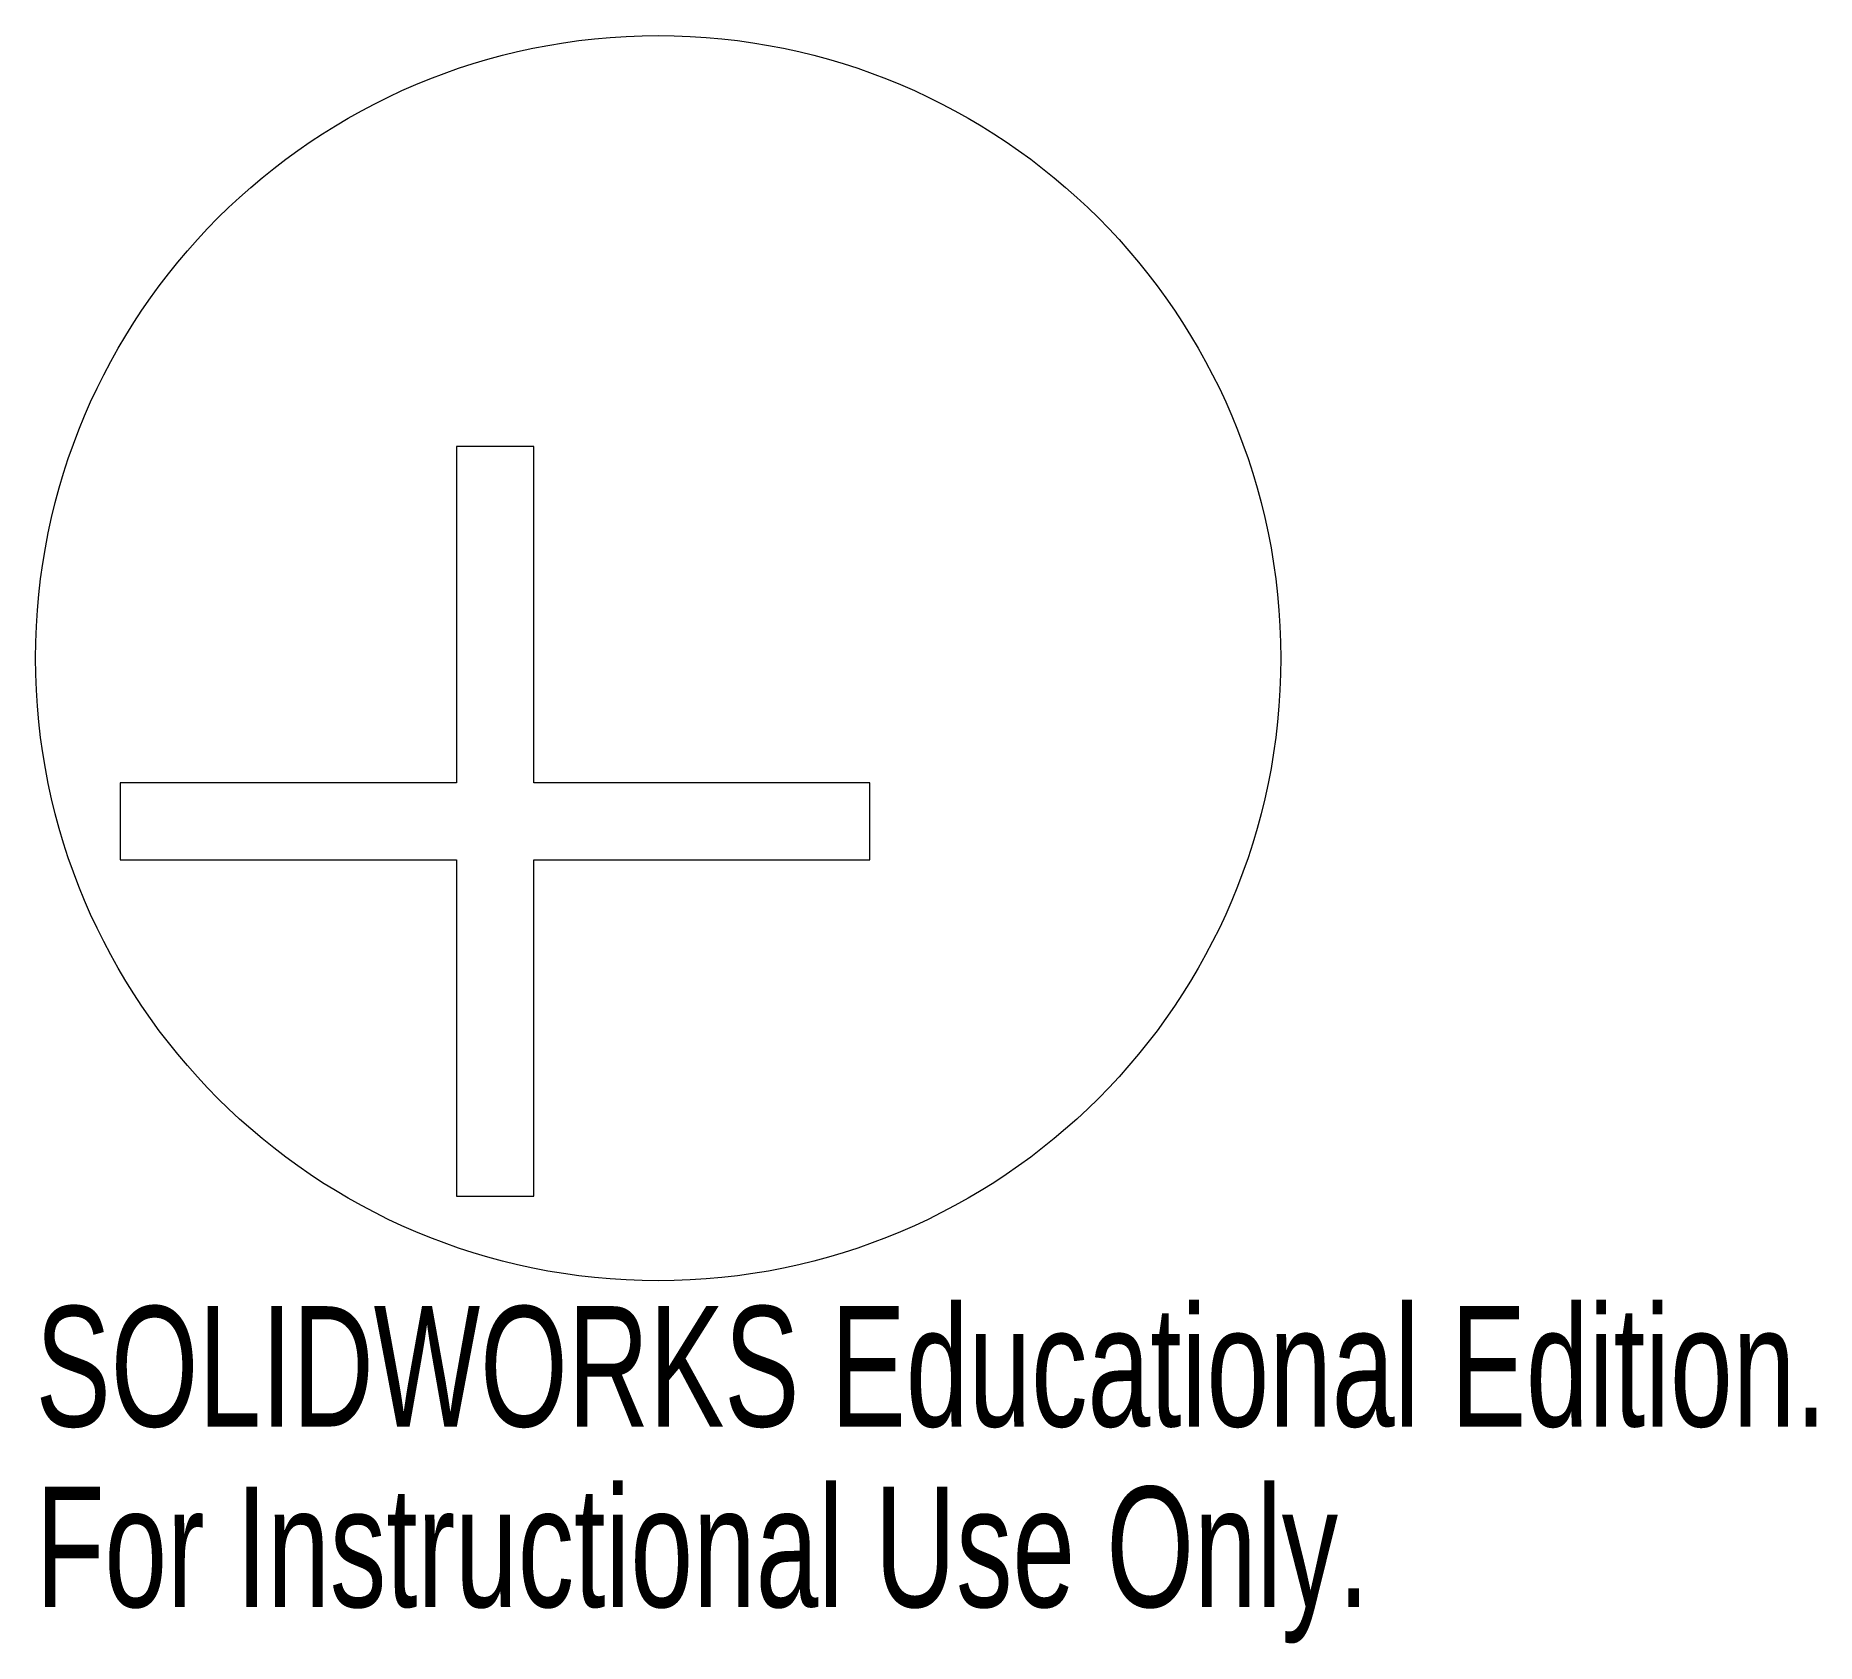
# Model space of a CAD drawing. Header units: millimetres. Extents: x -1.85 to 5.31, y -3.3 to 3.15.
import ezdxf

# ---------------------------------------------------------------- set-up
doc = ezdxf.new("R2010")
doc.units = ezdxf.units.MM
doc.styles.add('SLDTEXTSTYLE0', font='TXT', dxfattribs={"width": 0.7})

msp = doc.modelspace()

# ---------------------------------------------------------------- linework, layer by layer
at = {"color": 7, "linetype": 'Continuous', "lineweight": 15}
for p, q in [((0.155, 1.505), (-0.155, 1.505)), ((-0.155, 1.505), (-0.155, 0.155)), ((0.155, 0.155), (0.155, 1.505)), ((-0.155, 0.155), (-1.505, 0.155)), ((-1.505, 0.155), (-1.505, -0.155)), ((1.505, 0.155), (0.155, 0.155)), ((1.505, -0.155), (1.505, 0.155)), ((-1.505, -0.155), (-0.155, -0.155)), ((-0.155, -0.155), (-0.155, -1.505)), ((0.155, -1.505), (0.155, -0.155)), ((0.155, -0.155), (1.505, -0.155)), ((-0.155, -1.505), (0.155, -1.505))]:
    msp.add_line(p, q, dxfattribs=at)
msp.add_circle((0.655, 0.655), 2.5, dxfattribs=at)

# ---------------------------------------------------------------- texts
at = {"color": 7, "linetype": 'Continuous', "char_height": 0.483362, "attachment_point": 1, "style": 'SLDTEXTSTYLE0'}
for s, insert in [('SOLIDWORKS Educational Edition.', (-1.845, -1.947)), ('For Instructional Use Only.', (-1.845, -2.672))]:
    msp.add_mtext(s, dxfattribs=dict(at, insert=insert))

doc.saveas('drawing.dxf')
